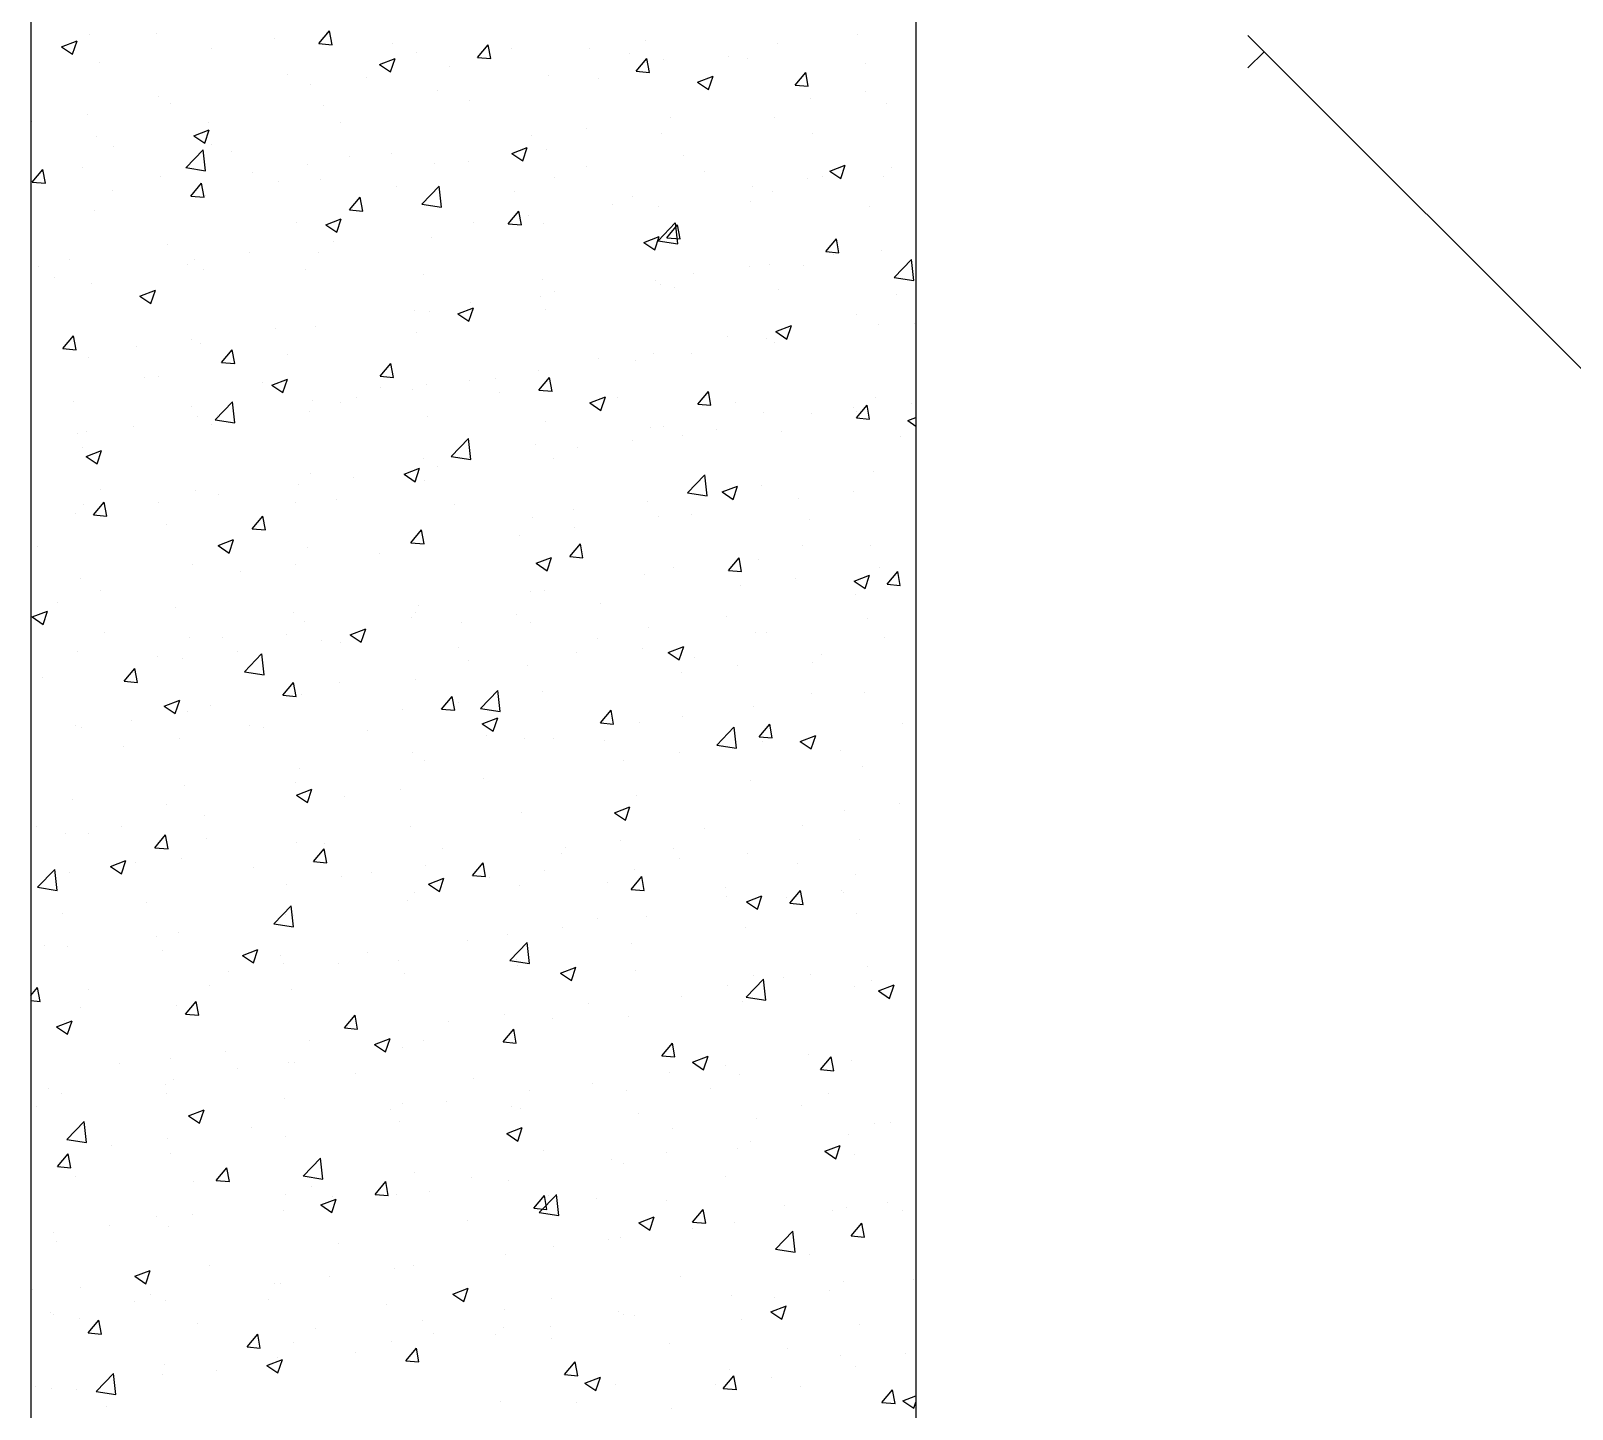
# Model space of a CAD drawing. Header units: millimetres. Extents: x 331487 to 517269, y 198509 to 399936.
# Drawn here: x 392220 to 392917, y 396490 to 397114 of the extents above; entities that cross this region are included whole.
import ezdxf

# ---------------------------------------------------------------- set-up
doc = ezdxf.new("R2010")
doc.units = ezdxf.units.MM
doc.header["$MEASUREMENT"] = 0
doc.linetypes.add('DASHED', pattern=[0.75, 0.5, -0.25])
doc.layers.add('9th_Sunk', color=251, linetype='DASHED', lineweight=5)
doc.layers.add('COLUMN', color=6, linetype='Continuous')

msp = doc.modelspace()

# ---------------------------------------------------------------- linework, layer by layer
at = {"layer": '9th_Sunk', "linetype": 'Continuous'}
for p, q in [((394744.94, 395136.64), (392770.13, 397111.45)), ((392770.13, 397096.85), (392777.43, 397104.15))]:
    msp.add_line(p, q, dxfattribs=at)
at = {"layer": 'COLUMN'}
for p, q in [((392220.13, 399936.48), (392220.13, 395451.48)), ((392620.13, 399536.48), (392620.13, 395051.48))]:
    msp.add_line(p, q, dxfattribs=at)
at = {"layer": 'COLUMN', "color": 2, "linetype": 'Continuous'}
for p, q in [((392246.84, 397111.95), (392246.84, 397111.95)), ((392277.03, 397112.29), (392277.03, 397112.29)), ((392330.41, 397110.03), (392330.41, 397110.03)), ((392350.29, 397107.85), (392355.11, 397113.6)), ((392353.61, 397113.03), (392353.61, 397113.03)), ((392356.26, 397107.32), (392355.11, 397113.59)), ((392593.53, 397112.1), (392593.53, 397112.1)), ((392234.04, 397106.42), (392241.05, 397109.11)), ((392234.04, 397106.42), (392239.02, 397103.07)), ((392239.02, 397103.06), (392241.04, 397109.11)), ((392301.67, 397105.53), (392301.67, 397105.53)), ((392350.29, 397107.85), (392356.27, 397107.33)), ((392383.79, 397107.77), (392383.79, 397107.77)), ((392394.61, 397104.02), (392394.61, 397104.02)), ((392422.01, 397101.58), (392426.84, 397107.32)), ((392427.99, 397101.05), (392426.83, 397107.32)), ((392437.17, 397105.52), (392437.17, 397105.52)), ((392472.66, 397105.7), (392472.66, 397105.7)), ((392490.56, 397103.26), (392490.56, 397103.26)), ((392497.7, 397109), (392497.7, 397109)), ((392557.53, 397107.72), (392557.53, 397107.72)), ((392251.16, 397099.13), (392251.16, 397099.13)), ((392377.76, 397098.41), (392384.76, 397101.1)), ((392377.76, 397098.41), (392382.73, 397095.06)), ((392382.73, 397095.06), (392384.76, 397101.1)), ((392409.51, 397097.39), (392409.51, 397097.39)), ((392422.01, 397101.58), (392427.99, 397101.05)), ((392493.74, 397095.3), (392498.56, 397101.05)), ((392499.72, 397094.77), (392498.56, 397101.04)), ((392506.19, 397100.68), (392506.19, 397100.68)), ((392535.21, 397102.09), (392535.21, 397102.09)), ((392543.94, 397101.01), (392543.94, 397101.01)), ((392597.32, 397098.75), (392597.32, 397098.75)), ((392336.29, 397094.01), (392336.29, 397094.01)), ((392346.6, 397089.11), (392346.6, 397089.11)), ((392371.63, 397092.4), (392371.63, 397092.4)), ((392454.25, 397093.18), (392454.25, 397093.18)), ((392476.89, 397092.08), (392476.89, 397092.08)), ((392493.74, 397095.3), (392499.72, 397094.78)), ((392521.47, 397090.4), (392528.47, 397093.09)), ((392521.47, 397090.4), (392526.45, 397087.05)), ((392526.44, 397087.05), (392528.47, 397093.09)), ((392565.47, 397089.03), (392570.29, 397094.77)), ((392565.47, 397089.03), (392571.44, 397088.5)), ((392571.44, 397088.5), (392570.29, 397094.77)), ((392277.97, 397084), (392277.97, 397084)), ((392403.74, 397086.78), (392403.74, 397086.78)), ((392418.57, 397082.07), (392418.57, 397082.07)), ((392572.42, 397082.86), (392572.42, 397082.86)), ((392597.45, 397086.15), (392597.45, 397086.15)), ((392245.57, 397075.81), (392245.57, 397075.81)), ((392283.44, 397080.79), (392283.44, 397080.79)), ((392352.4, 397079.74), (392352.4, 397079.74)), ((392606.83, 397080.83), (392606.83, 397080.83)), ((392220.54, 397072.51), (392220.54, 397072.51)), ((392293.74, 397066.16), (392300.74, 397068.85)), ((392298.71, 397062.8), (392300.73, 397068.85)), ((392300.46, 397072.24), (392300.46, 397072.24)), ((392360.25, 397072.05), (392360.25, 397072.05)), ((392471.39, 397069.56), (392471.39, 397069.56)), ((392509.26, 397074.54), (392509.26, 397074.54)), ((392556.32, 397074.43), (392556.32, 397074.43)), ((392249.95, 397065.84), (392249.95, 397065.84)), ((392257.55, 397061.19), (392257.55, 397061.19)), ((392293.74, 397066.16), (392298.71, 397062.8)), ((392301.94, 397062.04), (392301.94, 397062.04)), ((392437.45, 397058.15), (392444.45, 397060.84)), ((392442.42, 397054.79), (392444.45, 397060.84)), ((392446.35, 397066.26), (392446.35, 397066.26)), ((392504.97, 397067.39), (392504.97, 397067.39)), ((392573.4, 397067.09), (392573.4, 397067.09)), ((392290.15, 397051.73), (392297.94, 397059.85)), ((392299.06, 397050.37), (392297.95, 397059.86)), ((392310.94, 397058.93), (392310.94, 397058.93)), ((392364.32, 397056.68), (392364.32, 397056.68)), ((392383.2, 397057.95), (392383.2, 397057.95)), ((392417.7, 397054.42), (392417.7, 397054.42)), ((392437.45, 397058.15), (392442.42, 397054.8)), ((392453.04, 397059.89), (392453.04, 397059.89)), ((392515.08, 397057.08), (392515.08, 397057.08)), ((392220.71, 397045.18), (392225.53, 397050.93)), ((392225.26, 397050.01), (392225.26, 397050.01)), ((392226.69, 397044.65), (392225.53, 397050.92)), ((392243.62, 397052.03), (392243.62, 397052.03)), ((392278.64, 397047.75), (392278.64, 397047.75)), ((392290.16, 397051.75), (392299.06, 397050.37)), ((392320.29, 397049.67), (392320.29, 397049.67)), ((392345.33, 397052.96), (392345.33, 397052.96)), ((392402.52, 397053.49), (392402.52, 397053.49)), ((392456.76, 397047.07), (392456.76, 397047.07)), ((392471.08, 397052.16), (392471.08, 397052.16)), ((392524.46, 397049.91), (392524.46, 397049.91)), ((392577.85, 397047.65), (392577.85, 397047.65)), ((392581.16, 397050.14), (392588.16, 397052.83)), ((392581.16, 397050.14), (392586.14, 397046.79)), ((392586.13, 397046.79), (392588.16, 397052.83)), ((392605.61, 397047.54), (392605.61, 397047.54)), ((392609.02, 397051.7), (392609.02, 397051.7)), ((392220.71, 397045.18), (392226.69, 397044.66)), ((392257.14, 397041.35), (392257.14, 397041.35)), ((392292.44, 397038.91), (392297.26, 397044.65)), ((392298.41, 397038.38), (392297.26, 397044.65)), ((392332.02, 397045.5), (392332.02, 397045.5)), ((392351.18, 397046.45), (392351.18, 397046.45)), ((392385.4, 397043.24), (392385.4, 397043.24)), ((392396.87, 397035.18), (392404.66, 397043.3)), ((392405.78, 397033.81), (392404.68, 397043.31)), ((392438.78, 397040.99), (392438.78, 397040.99)), ((392546.11, 397043.42), (392546.11, 397043.42)), ((392555.1, 397041.14), (392555.1, 397041.14)), ((392571.14, 397046.71), (392571.14, 397046.71)), ((392292.44, 397038.91), (392298.41, 397038.39)), ((392299.24, 397038.95), (392299.24, 397038.95)), ((392364.16, 397032.63), (392368.98, 397038.38)), ((392370.14, 397032.1), (392368.98, 397038.37)), ((392396.89, 397035.19), (392405.78, 397033.81)), ((392398.45, 397037.06), (392398.45, 397037.06)), ((392482.96, 397035.1), (392482.96, 397035.1)), ((392492.17, 397038.73), (392492.17, 397038.73)), ((392503.76, 397034.1), (392503.76, 397034.1)), ((392545.55, 397036.48), (392545.55, 397036.48)), ((392598.93, 397034.22), (392598.93, 397034.22)), ((392248.73, 397032.55), (392248.73, 397032.55)), ((392340.13, 397027.05), (392340.13, 397027.05)), ((392353.43, 397025.9), (392360.43, 397028.59)), ((392358.4, 397022.54), (392360.43, 397028.58)), ((392364.16, 397032.63), (392370.14, 397032.11)), ((392420.05, 397026.82), (392420.05, 397026.82)), ((392435.89, 397026.36), (392440.71, 397032.1)), ((392435.89, 397026.36), (392441.87, 397025.83)), ((392441.87, 397025.83), (392440.71, 397032.1)), ((392445.08, 397030.12), (392445.08, 397030.12)), ((392451.82, 397026.6), (392451.82, 397026.6)), ((392503.6, 397018.63), (392511.39, 397026.74)), ((392512.51, 397017.26), (392511.4, 397026.76)), ((392353.43, 397025.9), (392358.4, 397022.54)), ((392401.31, 397020.2), (392401.31, 397020.2)), ((392497.14, 397017.89), (392504.14, 397020.58)), ((392502.11, 397014.53), (392504.14, 397020.58)), ((392507.62, 397020.08), (392512.44, 397025.83)), ((392507.62, 397020.08), (392513.59, 397019.56)), ((392513.59, 397019.55), (392512.43, 397025.82)), ((392579.34, 397013.81), (392584.16, 397019.55)), ((392585.32, 397013.28), (392584.16, 397019.55)), ((392281.81, 397017.04), (392281.81, 397017.04)), ((392319.02, 397013.52), (392319.02, 397013.52)), ((392349.97, 397013.16), (392349.97, 397013.16)), ((392356.89, 397018.51), (392356.89, 397018.51)), ((392497.14, 397017.89), (392502.11, 397014.53)), ((392503.61, 397018.64), (392512.5, 397017.26)), ((392579.34, 397013.81), (392585.32, 397013.28)), ((392582.71, 397012.26), (392582.71, 397012.26)), ((392604.4, 397014.25), (392604.4, 397014.25)), ((392223.49, 397007.03), (392223.49, 397007.03)), ((392237.66, 397010.36), (392237.66, 397010.36)), ((392291.04, 397008.1), (392291.04, 397008.1)), ((392293.99, 397010.23), (392293.99, 397010.23)), ((392298.03, 397005.66), (392298.03, 397005.66)), ((392344.42, 397005.84), (392344.42, 397005.84)), ((392544.84, 397007.27), (392544.84, 397007.27)), ((392553.89, 397007.85), (392553.89, 397007.85)), ((392569.27, 397007.42), (392569.27, 397007.42)), ((392610.32, 397002.08), (392618.11, 397010.19)), ((392619.23, 397000.71), (392618.12, 397010.21)), ((392230.83, 397001.91), (392230.83, 397001.91)), ((392247.52, 396999.26), (392247.52, 396999.26)), ((392397.8, 397003.59), (392397.8, 397003.59)), ((392451.19, 397001.33), (392451.19, 397001.33)), ((392502.54, 397000.81), (392502.54, 397000.81)), ((392504.57, 396999.08), (392504.57, 396999.08)), ((392519.8, 397003.98), (392519.8, 397003.98)), ((392610.34, 397002.09), (392619.23, 397000.71)), ((392269.4, 396993.64), (392276.41, 396996.33)), ((392269.4, 396993.64), (392274.38, 396990.29)), ((392274.38, 396990.29), (392276.4, 396996.33)), ((392450.6, 396993.31), (392450.6, 396993.31)), ((392456.65, 396995.66), (392456.65, 396995.66)), ((392510.95, 396997.41), (392510.95, 396997.41)), ((392557.95, 396996.82), (392557.95, 396996.82)), ((392611.33, 396994.57), (392611.33, 396994.57)), ((392393.74, 396987.38), (392393.74, 396987.38)), ((392400.09, 396986.91), (392400.09, 396986.91)), ((392413.12, 396985.64), (392420.12, 396988.32)), ((392413.12, 396985.64), (392418.09, 396982.28)), ((392418.09, 396982.28), (392420.12, 396988.32)), ((392418.77, 396990.68), (392418.77, 396990.68)), ((392452.64, 396987.4), (392452.64, 396987.4)), ((392593.23, 396985.47), (392593.23, 396985.47)), ((392330.59, 396979.07), (392330.59, 396979.07)), ((392348.75, 396979.87), (392348.75, 396979.87)), ((392394.32, 396977.39), (392394.32, 396977.39)), ((392556.83, 396977.63), (392563.83, 396980.31)), ((392556.83, 396977.63), (392561.8, 396974.27)), ((392561.8, 396974.27), (392563.83, 396980.31)), ((392603.18, 396980.96), (392603.18, 396980.96)), ((392619.56, 396981.13), (392619.56, 396981.13)), ((392234.59, 396969.96), (392239.41, 396975.71)), ((392240.56, 396969.44), (392239.41, 396975.7)), ((392267.68, 396970.78), (392267.68, 396970.78)), ((392292.71, 396974.08), (392292.71, 396974.08)), ((392296.81, 396972.37), (392296.81, 396972.37)), ((392534.92, 396975.46), (392534.92, 396975.46)), ((392552.67, 396974.56), (392552.67, 396974.56)), ((392556.4, 396972.82), (392556.4, 396972.82)), ((392234.59, 396969.96), (392240.56, 396969.44)), ((392246.3, 396965.97), (392246.3, 396965.97)), ((392306.31, 396963.69), (392311.13, 396969.43)), ((392306.31, 396963.69), (392312.29, 396963.17)), ((392312.29, 396963.16), (392311.13, 396969.43)), ((392336, 396967.38), (392336, 396967.38)), ((392476.6, 396965.45), (392476.6, 396965.45)), ((392493.5, 396964.54), (392493.5, 396964.54)), ((392501.33, 396967.52), (392501.33, 396967.52)), ((392518.53, 396967.83), (392518.53, 396967.83)), ((392271.57, 396957), (392271.57, 396957)), ((392277.68, 396957.37), (392277.68, 396957.37)), ((392378.04, 396957.41), (392382.86, 396963.16)), ((392378.04, 396957.41), (392384.02, 396956.89)), ((392384.01, 396956.88), (392382.86, 396963.15)), ((392449.39, 396960.02), (392449.39, 396960.02)), ((392449.76, 396951.14), (392454.59, 396956.88)), ((392455.74, 396950.61), (392454.58, 396956.88)), ((392324.95, 396954.74), (392324.95, 396954.74)), ((392329.09, 396953.38), (392336.1, 396956.07)), ((392329.09, 396953.38), (392334.07, 396950.03)), ((392334.07, 396950.03), (392336.09, 396956.07)), ((392378.33, 396952.49), (392378.33, 396952.49)), ((392392.47, 396951.24), (392392.47, 396951.24)), ((392398.88, 396953.62), (392398.88, 396953.62)), ((392418.28, 396955.44), (392418.28, 396955.44)), ((392430.34, 396956.22), (392430.34, 396956.22)), ((392431.71, 396950.23), (392431.71, 396950.23)), ((392449.76, 396951.14), (392455.74, 396950.62)), ((392521.49, 396944.86), (392526.31, 396950.61)), ((392527.47, 396944.33), (392526.31, 396950.6)), ((392239.27, 396945.82), (392239.27, 396945.82)), ((392292.65, 396943.57), (392292.65, 396943.57)), ((392303.41, 396937.77), (392311.2, 396945.88)), ((392312.32, 396936.4), (392311.21, 396945.9)), ((392347.53, 396946.58), (392347.53, 396946.58)), ((392359.96, 396945.43), (392359.96, 396945.43)), ((392367.43, 396947.94), (392367.43, 396947.94)), ((392472.81, 396945.37), (392479.81, 396948.06)), ((392472.81, 396945.37), (392477.78, 396942.02)), ((392477.78, 396942.02), (392479.81, 396948.06)), ((392485.1, 396947.98), (392485.1, 396947.98)), ((392521.49, 396944.86), (392527.47, 396944.34)), ((392538.48, 396945.72), (392538.48, 396945.72)), ((392591.86, 396943.47), (392591.86, 396943.47)), ((392593.22, 396938.59), (392598.04, 396944.33)), ((392599.19, 396938.06), (392598.04, 396944.33)), ((392601.96, 396947.67), (392601.96, 396947.67)), ((392618.29, 396944.99), (392618.29, 396944.99)), ((392295.59, 396939.08), (392295.59, 396939.08)), ((392301.64, 396935.42), (392301.64, 396935.42)), ((392303.42, 396937.78), (392312.31, 396936.4)), ((392304.28, 396939.62), (392304.28, 396939.62)), ((392346.03, 396941.31), (392346.03, 396941.31)), ((392399.42, 396939.06), (392399.42, 396939.06)), ((392452.8, 396936.8), (392452.8, 396936.8)), ((392551.45, 396941.27), (392551.45, 396941.27)), ((392573.11, 396940.46), (392573.11, 396940.46)), ((392593.22, 396938.59), (392599.19, 396938.06)), ((392593.25, 396941.69), (392593.25, 396941.69)), ((392616.52, 396937.37), (392620.13, 396938.75)), ((392616.52, 396937.37), (392620.13, 396934.93)), ((392241.37, 396931.34), (392241.37, 396931.34)), ((392245.08, 396932.68), (392245.08, 396932.68)), ((392266.41, 396934.64), (392266.41, 396934.64)), ((392410.13, 396921.22), (392417.92, 396929.33)), ((392419.04, 396919.85), (392417.93, 396929.35)), ((392500.11, 396934.23), (392500.11, 396934.23)), ((392506.18, 396934.55), (392506.18, 396934.55)), ((392514.79, 396930.45), (392514.79, 396930.45)), ((392530.1, 396933.38), (392530.1, 396933.38)), ((392559.56, 396932.29), (392559.56, 396932.29)), ((392612.95, 396930.03), (392612.95, 396930.03)), ((392243.32, 396925.4), (392243.32, 396925.4)), ((392245.07, 396921.13), (392252.07, 396923.82)), ((392250.04, 396917.77), (392252.07, 396923.82)), ((392448.17, 396926.73), (392448.17, 396926.73)), ((392467.19, 396925.09), (392467.19, 396925.09)), ((392492.22, 396928.39), (392492.22, 396928.39)), ((392245.07, 396921.13), (392250.05, 396917.77)), ((392388.79, 396913.12), (392395.79, 396915.81)), ((392393.76, 396909.76), (392395.78, 396915.81)), ((392397.66, 396920.33), (392397.66, 396920.33)), ((392404.03, 396916.78), (392404.03, 396916.78)), ((392410.14, 396921.23), (392419.04, 396919.85)), ((392456.47, 396920.44), (392456.47, 396920.44)), ((392341.13, 396908.5), (392341.13, 396908.5)), ((392346.32, 396913.29), (392346.32, 396913.29)), ((392366.16, 396911.79), (392366.16, 396911.79)), ((392388.79, 396913.12), (392393.76, 396909.77)), ((392398.15, 396910.43), (392398.15, 396910.43)), ((392516.85, 396904.66), (392524.64, 396912.78)), ((392525.76, 396903.3), (392524.66, 396912.8)), ((392532.5, 396905.11), (392539.5, 396907.8)), ((392537.47, 396901.76), (392539.5, 396907.8)), ((392550.24, 396907.98), (392550.24, 396907.98)), ((392600.75, 396914.38), (392600.75, 396914.38)), ((392251.67, 396906.17), (392251.67, 396906.17)), ((392294.38, 396905.79), (392294.38, 396905.79)), ((392305.05, 396903.91), (392305.05, 396903.91)), ((392358.44, 396901.66), (392358.44, 396901.66)), ((392498.89, 396900.94), (392498.89, 396900.94)), ((392516.87, 396904.68), (392525.76, 396903.3)), ((392532.5, 396905.11), (392537.47, 396901.76)), ((392566.94, 396902.25), (392566.94, 396902.25)), ((392591.98, 396905.55), (392591.98, 396905.55)), ((392240.1, 396895.2), (392240.1, 396895.2)), ((392243.87, 396899.39), (392243.87, 396899.39)), ((392248.46, 396894.74), (392253.28, 396900.49)), ((392248.46, 396894.74), (392254.44, 396894.22)), ((392254.44, 396894.22), (392253.28, 396900.48)), ((392277.97, 396900.18), (392277.97, 396900.18)), ((392320.19, 396888.47), (392325.01, 396894.21)), ((392326.16, 396887.94), (392325.01, 396894.21)), ((392339.83, 396900.42), (392339.83, 396900.42)), ((392411.82, 396899.4), (392411.82, 396899.4)), ((392465.2, 396897.15), (392465.2, 396897.15)), ((392503.79, 396893.94), (392503.79, 396893.94)), ((392518.58, 396894.89), (392518.58, 396894.89)), ((392281.51, 396890.41), (392281.51, 396890.41)), ((392320.19, 396888.47), (392326.17, 396887.95)), ((392391.91, 396882.19), (392396.73, 396887.94)), ((392396.44, 396887.04), (392396.44, 396887.04)), ((392397.89, 396881.67), (392396.73, 396887.93)), ((392446.96, 396893.44), (392446.96, 396893.44)), ((392465.92, 396888.95), (392465.92, 396888.95)), ((392571.97, 396892.64), (392571.97, 396892.64)), ((392223.19, 396880.4), (392223.19, 396880.4)), ((392304.76, 396880.87), (392311.76, 396883.56)), ((392304.76, 396880.87), (392309.74, 396877.51)), ((392309.73, 396877.51), (392311.76, 396883.55)), ((392345.1, 396880), (392345.1, 396880)), ((392391.91, 396882.19), (392397.89, 396881.67)), ((392440.88, 396885.65), (392440.88, 396885.65)), ((392463.64, 396875.92), (392468.46, 396881.66)), ((392469.62, 396875.39), (392468.46, 396881.66)), ((392568.98, 396880.8), (392568.98, 396880.8)), ((392599.53, 396881.1), (392599.53, 396881.1)), ((392377.73, 396877.34), (392377.73, 396877.34)), ((392448.48, 396872.86), (392455.48, 396875.55)), ((392448.48, 396872.86), (392453.45, 396869.5)), ((392453.45, 396869.5), (392455.48, 396875.55)), ((392463.64, 396875.92), (392469.62, 396875.4)), ((392535.37, 396869.64), (392540.19, 396875.39)), ((392541.34, 396869.12), (392540.19, 396875.38)), ((392549.02, 396874.69), (392549.02, 396874.69)), ((392242.65, 396866.1), (392242.65, 396866.1)), ((392293.16, 396872.5), (392293.16, 396872.5)), ((392314.82, 396869.06), (392314.82, 396869.06)), ((392339.85, 396872.35), (392339.85, 396872.35)), ((392497.68, 396867.65), (392497.68, 396867.65)), ((392510.66, 396870.78), (392510.66, 396870.78)), ((392535.37, 396869.64), (392541.34, 396869.12)), ((392565.67, 396866.1), (392565.67, 396866.1)), ((392592.19, 396864.85), (392599.19, 396867.54)), ((392597.16, 396861.49), (392599.19, 396867.54)), ((392603.54, 396871.09), (392603.54, 396871.09)), ((392607.09, 396863.37), (392611.91, 396869.11)), ((392613.07, 396862.84), (392611.91, 396869.11)), ((392251.67, 396860.74), (392251.67, 396860.74)), ((392445.74, 396860.15), (392445.74, 396860.15)), ((392452.34, 396860.77), (392452.34, 396860.77)), ((392540.64, 396862.81), (392540.64, 396862.81)), ((392592.19, 396864.85), (392597.16, 396861.5)), ((392592.94, 396858.84), (392592.94, 396858.84)), ((392607.09, 396863.37), (392613.07, 396862.85)), ((392232.2, 396855.07), (392232.2, 396855.07)), ((392285.58, 396852.81), (392285.58, 396852.81)), ((392395.23, 396853.75), (392395.23, 396853.75)), ((392477.48, 396854.49), (392477.48, 396854.49)), ((392220.74, 396848.61), (392227.74, 396851.3)), ((392220.74, 396848.61), (392225.72, 396845.26)), ((392225.71, 396845.26), (392227.74, 396851.3)), ((392338.96, 396850.56), (392338.96, 396850.56)), ((392343.89, 396846.71), (392343.89, 396846.71)), ((392392.34, 396848.3), (392392.34, 396848.3)), ((392394.02, 396850.76), (392394.02, 396850.76)), ((392414.58, 396846.21), (392414.58, 396846.21)), ((392439.61, 396849.51), (392439.61, 396849.51)), ((392445.73, 396846.05), (392445.73, 396846.05)), ((392534.62, 396848.83), (392534.62, 396848.83)), ((392598.32, 396847.81), (392598.32, 396847.81)), ((392253.28, 396841.64), (392253.28, 396841.64)), ((392291.95, 396839.21), (392291.95, 396839.21)), ((392306.67, 396839.38), (392306.67, 396839.38)), ((392335.7, 396840.75), (392335.7, 396840.75)), ((392351.42, 396837.9), (392351.42, 396837.9)), ((392364.45, 396840.61), (392371.46, 396843.29)), ((392364.45, 396840.61), (392369.43, 396837.25)), ((392369.43, 396837.25), (392371.45, 396843.29)), ((392476.3, 396838.82), (392476.3, 396838.82)), ((392499.11, 396843.79), (392499.11, 396843.79)), ((392547.81, 396841.4), (392547.81, 396841.4)), ((392552.49, 396841.54), (392552.49, 396841.54)), ((392605.87, 396839.28), (392605.87, 396839.28)), ((392241.44, 396832.81), (392241.44, 396832.81)), ((392313.55, 396832.91), (392313.55, 396832.91)), ((392316.66, 396823.8), (392324.45, 396831.92)), ((392325.57, 396822.44), (392324.47, 396831.94)), ((392360.05, 396837.13), (392360.05, 396837.13)), ((392413.43, 396834.87), (392413.43, 396834.87)), ((392466.81, 396832.62), (392466.81, 396832.62)), ((392496.46, 396834.36), (392496.46, 396834.36)), ((392508.17, 396832.6), (392515.17, 396835.28)), ((392508.17, 396832.6), (392513.14, 396829.24)), ((392513.14, 396829.24), (392515.17, 396835.28)), ((392577.24, 396831.65), (392577.24, 396831.65)), ((392262.34, 396819.53), (392267.16, 396825.27)), ((392268.31, 396819), (392267.16, 396825.27)), ((392277.38, 396830.74), (392277.38, 396830.74)), ((392288.51, 396829.62), (392288.51, 396829.62)), ((392417.98, 396828.81), (392417.98, 396828.81)), ((392444.52, 396826.87), (392444.52, 396826.87)), ((392520.19, 396830.36), (392520.19, 396830.36)), ((392539.36, 396826.66), (392539.36, 396826.66)), ((392573.58, 396828.1), (392573.58, 396828.1)), ((392225.36, 396821.3), (392225.36, 396821.3)), ((392262.34, 396819.53), (392268.31, 396819)), ((392316.68, 396823.82), (392325.57, 396822.44)), ((392334.06, 396813.25), (392338.88, 396819)), ((392340.04, 396812.72), (392338.88, 396818.99)), ((392359.66, 396818.8), (392359.66, 396818.8)), ((392394.01, 396820.46), (392394.01, 396820.46)), ((392514.33, 396823.37), (392514.33, 396823.37)), ((392280.43, 396808.35), (392287.43, 396811.04)), ((392285.4, 396805), (392287.43, 396811.04)), ((392334.06, 396813.25), (392340.04, 396812.73)), ((392342.67, 396813.42), (392342.67, 396813.42)), ((392405.79, 396806.98), (392410.61, 396812.72)), ((392411.76, 396806.45), (392410.61, 396812.71)), ((392413.3, 396810.07), (392413.3, 396810.07)), ((392423.39, 396807.25), (392431.18, 396815.37)), ((392432.3, 396805.89), (392431.19, 396815.38)), ((392451.18, 396815.05), (392451.18, 396815.05)), ((392572.81, 396813.83), (392572.81, 396813.83)), ((392597.1, 396814.52), (392597.1, 396814.52)), ((392280.43, 396808.35), (392285.41, 396805)), ((392290.73, 396805.92), (392290.73, 396805.92)), ((392301.35, 396808.79), (392301.35, 396808.79)), ((392388.27, 396806.77), (392388.27, 396806.77)), ((392405.79, 396806.98), (392411.77, 396806.45)), ((392423.4, 396807.27), (392432.3, 396805.89)), ((392424.14, 396800.34), (392431.15, 396803.03)), ((392429.12, 396796.99), (392431.14, 396803.03)), ((392477.51, 396800.7), (392482.34, 396806.45)), ((392483.49, 396800.17), (392482.33, 396806.44)), ((392514.49, 396803.82), (392514.49, 396803.82)), ((392546.59, 396808.11), (392546.59, 396808.11)), ((392240.22, 396799.52), (392240.22, 396799.52)), ((392243.03, 396798.78), (392243.03, 396798.78)), ((392265.69, 396801.98), (392265.69, 396801.98)), ((392319.07, 396799.73), (392319.07, 396799.73)), ((392325.11, 396798.46), (392325.11, 396798.46)), ((392372.45, 396797.47), (392372.45, 396797.47)), ((392424.14, 396800.34), (392429.12, 396796.99)), ((392477.52, 396800.7), (392483.49, 396800.18)), ((392495.25, 396801.07), (392495.25, 396801.07)), ((392530.11, 396790.7), (392537.9, 396798.82)), ((392539.02, 396789.33), (392537.92, 396798.83)), ((392549.24, 396794.42), (392554.06, 396800.17)), ((392555.22, 396793.9), (392554.06, 396800.16)), ((392614.09, 396800.52), (392614.09, 396800.52)), ((392262.21, 396790.17), (392262.21, 396790.17)), ((392287.24, 396793.47), (392287.24, 396793.47)), ((392425.83, 396795.22), (392425.83, 396795.22)), ((392443.31, 396793.58), (392443.31, 396793.58)), ((392456.17, 396793.81), (392456.17, 396793.81)), ((392479.21, 396792.96), (392479.21, 396792.96)), ((392530.13, 396790.71), (392539.02, 396789.33)), ((392532.6, 396790.71), (392532.6, 396790.71)), ((392549.24, 396794.42), (392555.22, 396793.9)), ((392550.93, 396792.21), (392550.93, 396792.21)), ((392567.86, 396792.34), (392574.86, 396795.02)), ((392567.86, 396792.34), (392572.83, 396788.98)), ((392572.83, 396788.98), (392574.86, 396795.02)), ((392392.8, 396787.17), (392392.8, 396787.17)), ((392397.86, 396783.8), (392397.86, 396783.8)), ((392488.02, 396783.93), (392488.02, 396783.93)), ((392513.06, 396787.22), (392513.06, 396787.22)), ((392585.98, 396788.45), (392585.98, 396788.45)), ((392341.45, 396780.13), (392341.45, 396780.13)), ((392424.87, 396775.61), (392424.87, 396775.61)), ((392595.88, 396781.23), (392595.88, 396781.23)), ((392289.51, 396772.64), (392289.51, 396772.64)), ((392339.54, 396773.79), (392339.54, 396773.79)), ((392340.12, 396768.09), (392347.12, 396770.78)), ((392345.09, 396764.73), (392347.12, 396770.78)), ((392387, 396770.63), (392387, 396770.63)), ((392545.37, 396774.83), (392545.37, 396774.83)), ((392239, 396766.23), (392239, 396766.23)), ((392281.22, 396763.78), (392281.22, 396763.78)), ((392340.12, 396768.09), (392345.1, 396764.74)), ((392361.96, 396767.33), (392361.96, 396767.33)), ((392483.84, 396760.08), (392490.84, 396762.77)), ((392488.81, 396756.73), (392490.83, 396762.77)), ((392494.03, 396767.78), (392494.03, 396767.78)), ((392612.81, 396764.38), (392612.81, 396764.38)), ((392298.81, 396759.02), (392298.81, 396759.02)), ((392442.09, 396760.29), (392442.09, 396760.29)), ((392483.84, 396760.08), (392488.81, 396756.73)), ((392587.78, 396761.08), (392587.78, 396761.08)), ((392222.9, 396753.77), (392222.9, 396753.77)), ((392235.9, 396750.73), (392235.9, 396750.73)), ((392246.21, 396750.88), (392246.21, 396750.88)), ((392260.93, 396754.03), (392260.93, 396754.03)), ((392276.21, 396744.31), (392281.03, 396750.05)), ((392282.19, 396743.78), (392281.03, 396750.05)), ((392299.59, 396748.63), (392299.59, 396748.63)), ((392391.58, 396753.88), (392391.58, 396753.88)), ((392486.75, 396747.78), (392486.75, 396747.78)), ((392524.62, 396752.77), (392524.62, 396752.77)), ((392568.68, 396754.17), (392568.68, 396754.17)), ((392594.67, 396747.94), (392594.67, 396747.94)), ((392276.21, 396744.31), (392282.19, 396743.78)), ((392340.24, 396746.84), (392340.24, 396746.84)), ((392347.94, 396738.03), (392352.76, 396743.78)), ((392353.91, 396737.5), (392352.76, 396743.77)), ((392352.98, 396746.37), (392352.98, 396746.37)), ((392406.36, 396744.12), (392406.36, 396744.12)), ((392459.74, 396741.86), (392459.74, 396741.86)), ((392461.72, 396744.49), (392461.72, 396744.49)), ((392510.36, 396744.16), (392510.36, 396744.16)), ((392544.16, 396741.54), (392544.16, 396741.54)), ((392223.2, 396726.39), (392230.99, 396734.51)), ((392232.11, 396725.03), (392231, 396734.52)), ((392256.1, 396735.84), (392263.1, 396738.53)), ((392256.1, 396735.84), (392261.07, 396732.48)), ((392261.07, 396732.48), (392263.1, 396738.52)), ((392267.3, 396737.45), (392267.3, 396737.45)), ((392288.3, 396739.35), (392288.3, 396739.35)), ((392320.68, 396735.2), (392320.68, 396735.2)), ((392347.94, 396738.03), (392353.92, 396737.51)), ((392398.56, 396736.17), (392398.56, 396736.17)), ((392419.66, 396731.76), (392424.48, 396737.5)), ((392425.64, 396731.23), (392424.48, 396737.5)), ((392452.05, 396734.15), (392452.05, 396734.15)), ((392492.81, 396734.49), (392492.81, 396734.49)), ((392513.12, 396739.61), (392513.12, 396739.61)), ((392566.51, 396737.35), (392566.51, 396737.35)), ((392619.89, 396735.1), (392619.89, 396735.1)), ((392223.21, 396726.41), (392232.11, 396725.03)), ((392237.79, 396732.94), (392237.79, 396732.94)), ((392335.65, 396727.89), (392335.65, 396727.89)), ((392360.69, 396731.18), (392360.69, 396731.18)), ((392374.06, 396732.94), (392374.06, 396732.94)), ((392399.81, 396727.83), (392406.81, 396730.52)), ((392399.81, 396727.83), (392404.79, 396724.47)), ((392404.78, 396724.47), (392406.81, 396730.52)), ((392419.66, 396731.76), (392425.64, 396731.23)), ((392427.44, 396730.69), (392427.44, 396730.69)), ((392440.88, 396727), (392440.88, 396727)), ((392480.83, 396728.43), (392480.83, 396728.43)), ((392491.39, 396725.48), (392496.21, 396731.23)), ((392497.37, 396724.95), (392496.21, 396731.22)), ((392592.64, 396732.21), (392592.64, 396732.21)), ((392272.5, 396719.57), (392272.5, 396719.57)), ((392390.36, 396720.6), (392390.36, 396720.6)), ((392393.73, 396724.13), (392393.73, 396724.13)), ((392491.39, 396725.48), (392497.37, 396724.96)), ((392534.21, 396726.17), (392534.21, 396726.17)), ((392534.33, 396722.2), (392534.33, 396722.2)), ((392543.53, 396719.82), (392550.53, 396722.51)), ((392543.53, 396719.82), (392548.5, 396716.47)), ((392548.5, 396716.46), (392550.52, 396722.51)), ((392561.47, 396721.64), (392561.47, 396721.64)), ((392563.12, 396719.21), (392567.94, 396724.95)), ((392569.09, 396718.68), (392567.94, 396724.95)), ((392586.51, 396724.94), (392586.51, 396724.94)), ((392587.59, 396723.92), (392587.59, 396723.92)), ((392234.63, 396714.59), (392234.63, 396714.59)), ((392329.92, 396709.84), (392337.71, 396717.96)), ((392335.41, 396714.12), (392335.41, 396714.12)), ((392338.83, 396708.48), (392337.73, 396717.97)), ((392339.02, 396713.55), (392339.02, 396713.55)), ((392498.32, 396713.33), (392498.32, 396713.33)), ((392563.12, 396719.21), (392569.09, 396718.68)), ((392593.45, 396714.65), (392593.45, 396714.65)), ((392287.08, 396706.06), (392287.08, 396706.06)), ((392329.94, 396709.85), (392338.83, 396708.48)), ((392460.44, 396708.34), (392460.44, 396708.34)), ((392476.01, 396712.19), (392476.01, 396712.19)), ((392542.94, 396708.25), (392542.94, 396708.25)), ((392226.32, 396700.05), (392226.32, 396700.05)), ((392236.57, 396699.65), (392236.57, 396699.65)), ((392277.09, 396704.11), (392277.09, 396704.11)), ((392417.69, 396702.18), (392417.69, 396702.18)), ((392435.41, 396705.04), (392435.41, 396705.04)), ((392436.65, 396693.29), (392444.44, 396701.41)), ((392445.55, 396691.92), (392444.45, 396701.42)), ((392491.6, 396701.21), (392491.6, 396701.21)), ((392279.7, 396697.8), (392279.7, 396697.8)), ((392315.79, 396695.58), (392322.79, 396698.26)), ((392315.79, 396695.58), (392320.77, 396692.22)), ((392320.76, 396692.22), (392322.79, 396698.26)), ((392333.08, 396695.54), (392333.08, 396695.54)), ((392334.38, 396691.74), (392334.38, 396691.74)), ((392359.37, 396692.17), (392359.37, 396692.17)), ((392372.25, 396696.73), (392372.25, 396696.73)), ((392386.46, 396693.29), (392386.46, 396693.29)), ((392436.66, 396693.3), (392445.55, 396691.92)), ((392439.66, 396693.71), (392439.66, 396693.71)), ((392309.35, 396688.45), (392309.35, 396688.45)), ((392389.15, 396687.31), (392389.15, 396687.31)), ((392439.85, 396691.03), (392439.85, 396691.03)), ((392459.5, 396687.57), (392466.51, 396690.25)), ((392459.5, 396687.57), (392464.48, 396684.21)), ((392464.48, 396684.21), (392466.5, 396690.25)), ((392493.23, 396688.78), (392493.23, 396688.78)), ((392543.37, 396676.74), (392551.16, 396684.85)), ((392546.61, 396686.52), (392546.61, 396686.52)), ((392552.28, 396675.37), (392551.17, 396684.87)), ((392560.2, 396685.49), (392560.2, 396685.49)), ((392572.52, 396687.2), (392572.52, 396687.2)), ((392598.07, 396690.48), (392598.07, 396690.48)), ((392220.13, 396677.47), (392223.18, 396681.11)), ((392224.34, 396674.83), (392223.18, 396681.1)), ((392246.19, 396680.13), (392246.19, 396680.13)), ((392301.05, 396682.16), (392301.05, 396682.16)), ((392337.81, 396680.27), (392337.81, 396680.27)), ((392535.16, 396682.2), (392535.16, 396682.2)), ((392592.24, 396681.36), (392592.24, 396681.36)), ((392599.99, 396684.26), (392599.99, 396684.26)), ((392603.22, 396679.56), (392610.22, 396682.25)), ((392603.22, 396679.56), (392608.19, 396676.2)), ((392608.19, 396676.2), (392610.22, 396682.24)), ((392220.13, 396675.21), (392224.34, 396674.84)), ((392242.73, 396672.15), (392242.73, 396672.15)), ((392285.87, 396672.77), (392285.87, 396672.77)), ((392290.09, 396669.09), (392294.91, 396674.83)), ((392296.06, 396668.56), (392294.91, 396674.83)), ((392472.01, 396673.88), (392472.01, 396673.88)), ((392514.2, 396677.19), (392514.2, 396677.19)), ((392541.73, 396674.96), (392541.73, 396674.96)), ((392543.38, 396676.75), (392552.28, 396675.37)), ((392231.77, 396663.32), (392238.77, 396666.01)), ((392235.36, 396666.37), (392235.36, 396666.37)), ((392236.74, 396659.97), (392238.77, 396666.01)), ((392290.09, 396669.09), (392296.06, 396668.56)), ((392361.81, 396662.81), (392366.63, 396668.56)), ((392367.79, 396662.28), (392366.63, 396668.55)), ((392409.1, 396665.6), (392409.1, 396665.6)), ((392434.14, 396668.9), (392434.14, 396668.9)), ((392455.88, 396667.18), (392455.88, 396667.18)), ((392490.38, 396667.92), (392490.38, 396667.92)), ((392231.77, 396663.32), (392236.74, 396659.97)), ((392345.95, 396657.29), (392345.95, 396657.29)), ((392361.81, 396662.81), (392367.79, 396662.29)), ((392375.48, 396655.31), (392382.48, 396658)), ((392380.45, 396651.96), (392382.48, 396658)), ((392397.56, 396657.17), (392397.56, 396657.17)), ((392433.54, 396656.54), (392438.36, 396662.28)), ((392439.51, 396656.01), (392438.36, 396662.28)), ((392438.44, 396660.42), (392438.44, 396660.42)), ((392308.07, 396652.3), (392308.07, 396652.3)), ((392375.48, 396655.31), (392380.46, 396651.96)), ((392387.93, 396654.02), (392387.93, 396654.02)), ((392433.54, 396656.54), (392439.52, 396656.01)), ((392505.27, 396650.26), (392510.09, 396656.01)), ((392505.27, 396650.26), (392511.24, 396649.74)), ((392511.24, 396649.73), (392510.08, 396656)), ((392519.19, 396647.31), (392526.2, 396649.99)), ((392524.17, 396643.95), (392526.19, 396649.99)), ((392571.77, 396651.04), (392571.77, 396651.04)), ((392260.23, 396646.7), (392260.23, 396646.7)), ((392283.04, 396649.01), (392283.04, 396649.01)), ((392313.61, 396644.44), (392313.61, 396644.44)), ((392336.59, 396646.98), (392336.59, 396646.98)), ((392339.24, 396647.16), (392339.24, 396647.16)), ((392519.19, 396647.31), (392524.17, 396643.95)), ((392533.89, 396646.05), (392533.89, 396646.05)), ((392576.99, 396643.99), (392581.81, 396649.73)), ((392576.99, 396643.99), (392582.97, 396643.46)), ((392582.97, 396643.46), (392581.81, 396649.73)), ((392591.02, 396648.07), (392591.02, 396648.07)), ((392280.92, 396637.15), (392280.92, 396637.15)), ((392284.65, 396639.48), (392284.65, 396639.48)), ((392366.99, 396642.19), (392366.99, 396642.19)), ((392420.37, 396639.93), (392420.37, 396639.93)), ((392473.75, 396637.68), (392473.75, 396637.68)), ((392508.86, 396642.76), (392508.86, 396642.76)), ((392540.51, 396641.67), (392540.51, 396641.67)), ((392227.93, 396635.52), (392227.93, 396635.52)), ((392234.14, 396633.08), (392234.14, 396633.08)), ((392281.31, 396633.27), (392281.31, 396633.27)), ((392334.69, 396631.01), (392334.69, 396631.01)), ((392407.83, 396629.46), (392407.83, 396629.46)), ((392445.7, 396634.44), (392445.7, 396634.44)), ((392489.17, 396634.63), (392489.17, 396634.63)), ((392527.14, 396635.42), (392527.14, 396635.42)), ((392580.52, 396633.17), (392580.52, 396633.17)), ((392222.61, 396627.14), (392222.61, 396627.14)), ((392291.46, 396623.06), (392298.46, 396625.75)), ((392291.46, 396623.06), (392296.43, 396619.71)), ((392296.43, 396619.7), (392298.46, 396625.75)), ((392382.8, 396626.16), (392382.8, 396626.16)), ((392388.07, 396628.75), (392388.07, 396628.75)), ((392437.23, 396627.13), (392437.23, 396627.13)), ((392441.46, 396626.5), (392441.46, 396626.5)), ((392494.84, 396624.24), (392494.84, 396624.24)), ((392548.22, 396621.99), (392548.22, 396621.99)), ((392568.39, 396627.54), (392568.39, 396627.54)), ((392236.46, 396612.43), (392244.24, 396620.55)), ((392245.36, 396611.06), (392244.26, 396620.56)), ((392319.64, 396617.85), (392319.64, 396617.85)), ((392386.72, 396620.73), (392386.72, 396620.73)), ((392435.17, 396615.05), (392442.17, 396617.74)), ((392435.17, 396615.05), (392440.15, 396611.7)), ((392440.14, 396611.7), (392442.17, 396617.74)), ((392510.07, 396617.53), (392510.07, 396617.53)), ((392601.6, 396619.73), (392601.6, 396619.73)), ((392608.61, 396619.91), (392608.61, 396619.91)), ((392236.47, 396612.44), (392245.36, 396611.06)), ((392256.73, 396609.57), (392256.73, 396609.57)), ((392281.77, 396612.86), (392281.77, 396612.86)), ((392335.37, 396613.69), (392335.37, 396613.69)), ((392539.29, 396608.38), (392539.29, 396608.38)), ((392545.46, 396611.6), (392545.46, 396611.6)), ((392578.89, 396607.04), (392585.89, 396609.73)), ((392583.86, 396603.69), (392585.88, 396609.73)), ((392589.8, 396614.78), (392589.8, 396614.78)), ((392232.24, 396600.14), (392237.06, 396605.89)), ((392238.21, 396599.61), (392237.06, 396605.88)), ((392283.43, 396606.19), (392283.43, 396606.19)), ((392343.18, 396595.88), (392350.97, 396603.99)), ((392352.09, 396594.51), (392350.98, 396604.01)), ((392451.75, 396607.52), (392451.75, 396607.52)), ((392482.55, 396603.32), (392482.55, 396603.32)), ((392487.95, 396601.34), (392487.95, 396601.34)), ((392507.59, 396606.61), (392507.59, 396606.61)), ((392578.89, 396607.04), (392583.86, 396603.69)), ((392592.35, 396605.58), (392592.35, 396605.58)), ((392232.24, 396600.14), (392238.21, 396599.62)), ((392232.92, 396599.79), (392232.92, 396599.79)), ((392240.33, 396595.87), (392240.33, 396595.87)), ((392303.96, 396593.87), (392308.78, 396599.61)), ((392309.94, 396593.34), (392308.78, 396599.61)), ((392343.19, 396595.89), (392352.09, 396594.51)), ((392393.43, 396597.51), (392393.43, 396597.51)), ((392419.4, 396595), (392419.4, 396595)), ((392534.03, 396595.57), (392534.03, 396595.57)), ((392293.71, 396593.61), (392293.71, 396593.61)), ((392303.96, 396593.87), (392309.94, 396593.34)), ((392335.11, 396587.49), (392335.11, 396587.49)), ((392347.09, 396591.36), (392347.09, 396591.36)), ((392375.69, 396587.59), (392380.51, 396593.34)), ((392375.69, 396587.59), (392381.67, 396587.07)), ((392381.66, 396587.06), (392380.51, 396593.33)), ((392381.52, 396590.02), (392381.52, 396590.02)), ((392385.5, 396587.44), (392385.5, 396587.44)), ((392400.48, 396589.1), (392400.48, 396589.1)), ((392436.01, 396593.84), (392436.01, 396593.84)), ((392449.9, 396579.32), (392457.69, 396587.44)), ((392458.81, 396577.96), (392457.71, 396587.46)), ((392334.16, 396580.4), (392334.16, 396580.4)), ((392351.15, 396582.8), (392358.15, 396585.49)), ((392351.15, 396582.8), (392356.12, 396579.44)), ((392356.12, 396579.44), (392358.15, 396585.49)), ((392356.49, 396586.72), (392356.49, 396586.72)), ((392447.41, 396581.32), (392452.24, 396587.06)), ((392447.41, 396581.32), (392453.39, 396580.79)), ((392453.39, 396580.79), (392452.23, 396587.06)), ((392453.86, 396586.85), (392453.86, 396586.85)), ((392475.71, 396585.56), (392475.71, 396585.56)), ((392507.24, 396584.59), (392507.24, 396584.59)), ((392519.14, 396575.04), (392523.96, 396580.79)), ((392525.12, 396574.51), (392523.96, 396580.78)), ((392560.62, 396582.33), (392560.62, 396582.33)), ((392582.31, 396580.47), (392582.31, 396580.47)), ((392588.59, 396581.49), (392588.59, 396581.49)), ((392607.34, 396583.77), (392607.34, 396583.77)), ((392255.46, 396573.42), (392255.46, 396573.42)), ((392276.8, 396577.48), (392276.8, 396577.48)), ((392293.33, 396578.41), (392293.33, 396578.41)), ((392417.39, 396575.55), (392417.39, 396575.55)), ((392449.92, 396579.34), (392458.81, 396577.96)), ((392494.86, 396574.79), (392501.86, 396577.48)), ((392494.86, 396574.79), (392499.84, 396571.44)), ((392499.83, 396571.43), (392501.86, 396577.48)), ((392519.14, 396575.04), (392525.12, 396574.52)), ((392538.08, 396575.09), (392538.08, 396575.09)), ((392590.87, 396568.77), (392595.69, 396574.51)), ((392596.84, 396568.24), (392595.69, 396574.51)), ((392614.01, 396580.08), (392614.01, 396580.08)), ((392230.43, 396570.12), (392230.43, 396570.12)), ((392231.71, 396566.5), (392231.71, 396566.5)), ((392282.22, 396572.9), (392282.22, 396572.9)), ((392481.28, 396567.17), (392481.28, 396567.17)), ((392486.73, 396568.05), (392486.73, 396568.05)), ((392519.15, 396572.16), (392519.15, 396572.16)), ((392556.63, 396562.77), (392564.42, 396570.89)), ((392565.54, 396561.41), (392564.43, 396570.9)), ((392590.87, 396568.77), (392596.84, 396568.24)), ((392359.08, 396565.54), (392359.08, 396565.54)), ((392434.8, 396560.55), (392434.8, 396560.55)), ((392456.24, 396563.88), (392456.24, 396563.88)), ((392556.64, 396562.79), (392565.54, 396561.41)), ((392572.22, 396560.57), (392572.22, 396560.57)), ((392267.13, 396550.55), (392274.13, 396553.23)), ((392272.1, 396547.19), (392274.13, 396553.23)), ((392300.76, 396555.53), (392300.76, 396555.53)), ((392384.28, 396554.15), (392384.28, 396554.15)), ((392393.09, 396555.56), (392393.09, 396555.56)), ((392242.44, 396545.52), (392242.44, 396545.52)), ((392267.13, 396550.55), (392272.1, 396547.19)), ((392330.18, 396547.28), (392330.18, 396547.28)), ((392332.94, 396547.11), (392332.94, 396547.11)), ((392355.22, 396550.57), (392355.22, 396550.57)), ((392513.9, 396550.56), (392513.9, 396550.56)), ((392587.37, 396548.2), (392587.37, 396548.2)), ((392618.91, 396549.31), (392618.91, 396549.31)), ((392220.86, 396544.77), (392220.86, 396544.77)), ((392267.03, 396538.96), (392267.03, 396538.96)), ((392274.24, 396542.51), (392274.24, 396542.51)), ((392281, 396539.61), (392281, 396539.61)), ((392327.62, 396540.26), (392327.62, 396540.26)), ((392410.84, 396542.54), (392417.84, 396545.22)), ((392410.84, 396542.54), (392415.81, 396539.18)), ((392415.81, 396539.18), (392417.84, 396545.22)), ((392455.58, 396540.55), (392455.58, 396540.55)), ((392536.86, 396541.8), (392536.86, 396541.8)), ((392556, 396541.03), (392556, 396541.03)), ((392581.03, 396544.33), (392581.03, 396544.33)), ((392229.15, 396533.98), (392229.15, 396533.98)), ((392230.49, 396533.21), (392230.49, 396533.21)), ((392381, 396538), (392381, 396538)), ((392434.39, 396535.75), (392434.39, 396535.75)), ((392485.52, 396534.76), (392485.52, 396534.76)), ((392487.77, 396533.49), (392487.77, 396533.49)), ((392492.84, 396532.72), (392492.84, 396532.72)), ((392554.55, 396534.53), (392561.56, 396537.22)), ((392554.55, 396534.53), (392559.53, 396531.17)), ((392559.52, 396531.17), (392561.55, 396537.21)), ((392241.94, 396531.34), (392241.94, 396531.34)), ((392246.11, 396524.92), (392250.93, 396530.67)), ((392246.11, 396524.92), (392252.09, 396524.4)), ((392252.09, 396524.4), (392250.93, 396530.66)), ((392295.32, 396529.08), (392295.32, 396529.08)), ((392317.84, 396518.65), (392322.66, 396524.39)), ((392348.71, 396526.82), (392348.71, 396526.82)), ((392397.27, 396530.54), (392397.27, 396530.54)), ((392402.09, 396524.57), (392402.09, 396524.57)), ((392429.94, 396524.43), (392429.94, 396524.43)), ((392433.58, 396527.26), (392433.58, 396527.26)), ((392454.97, 396527.73), (392454.97, 396527.73)), ((392541.15, 396531.23), (392541.15, 396531.23)), ((392594.53, 396528.98), (392594.53, 396528.98)), ((392317.84, 396518.65), (392323.81, 396518.13)), ((392323.81, 396518.12), (392322.66, 396524.39)), ((392338.95, 396520.53), (392338.95, 396520.53)), ((392383.07, 396520.86), (392383.07, 396520.86)), ((392389.56, 396512.37), (392394.38, 396518.12)), ((392395.54, 396511.84), (392394.38, 396518.11)), ((392455.47, 396522.31), (392455.47, 396522.31)), ((392508.85, 396520.06), (392508.85, 396520.06)), ((392562.24, 396517.8), (392562.24, 396517.8)), ((392280.63, 396510.52), (392280.63, 396510.52)), ((392326.82, 396510.28), (392333.82, 396512.97)), ((392328.91, 396511.13), (392328.91, 396511.13)), ((392331.73, 396513.82), (392331.73, 396513.82)), ((392331.79, 396506.93), (392333.82, 396512.97)), ((392366.78, 396516.12), (392366.78, 396516.12)), ((392389.56, 396512.37), (392395.54, 396511.85)), ((392461.29, 396506.1), (392466.11, 396511.84)), ((392467.27, 396505.57), (392466.11, 396511.84)), ((392586.16, 396514.91), (392586.16, 396514.91)), ((392615.62, 396515.55), (392615.62, 396515.55)), ((392249.71, 396498.46), (392257.5, 396506.58)), ((392258.62, 396497.1), (392257.52, 396506.6)), ((392279.79, 396506.32), (392279.79, 396506.32)), ((392303.87, 396507.84), (392303.87, 396507.84)), ((392326.82, 396510.28), (392331.79, 396506.93)), ((392461.29, 396506.1), (392467.27, 396505.58)), ((392470.53, 396502.28), (392477.53, 396504.96)), ((392475.5, 396498.92), (392477.53, 396504.96)), ((392533.02, 396499.82), (392537.84, 396505.57)), ((392535.65, 396508.51), (392535.65, 396508.51)), ((392538.99, 396499.29), (392537.83, 396505.56)), ((392554.73, 396504.89), (392554.73, 396504.89)), ((392592.6, 396509.87), (392592.6, 396509.87)), ((392222.31, 396500.51), (392222.31, 396500.51)), ((392229.28, 396499.92), (392229.28, 396499.92)), ((392240.72, 396499.52), (392240.72, 396499.52)), ((392249.73, 396498.48), (392258.62, 396497.1)), ((392470.53, 396502.28), (392475.51, 396498.92)), ((392484.3, 396501.47), (392484.3, 396501.47)), ((392529.69, 396501.59), (392529.69, 396501.59)), ((392533.02, 396499.82), (392538.99, 396499.3)), ((392568.09, 396500.91), (392568.09, 396500.91)), ((392604.74, 396493.55), (392609.56, 396499.29)), ((392610.72, 396493.02), (392609.56, 396499.29)), ((392254.34, 396491.68), (392254.34, 396491.68)), ((392432.36, 396493.97), (392432.36, 396493.97)), ((392466.54, 396493.28), (392466.54, 396493.28)), ((392509.77, 396490.9), (392509.77, 396490.9)), ((392604.74, 396493.55), (392610.72, 396493.02)), ((392614.24, 396494.27), (392620.13, 396496.53)), ((392614.24, 396494.27), (392619.22, 396490.91)), ((392619.22, 396490.91), (392620.13, 396493.64))]:
    msp.add_line(p, q, dxfattribs=at)

doc.saveas('drawing.dxf')
